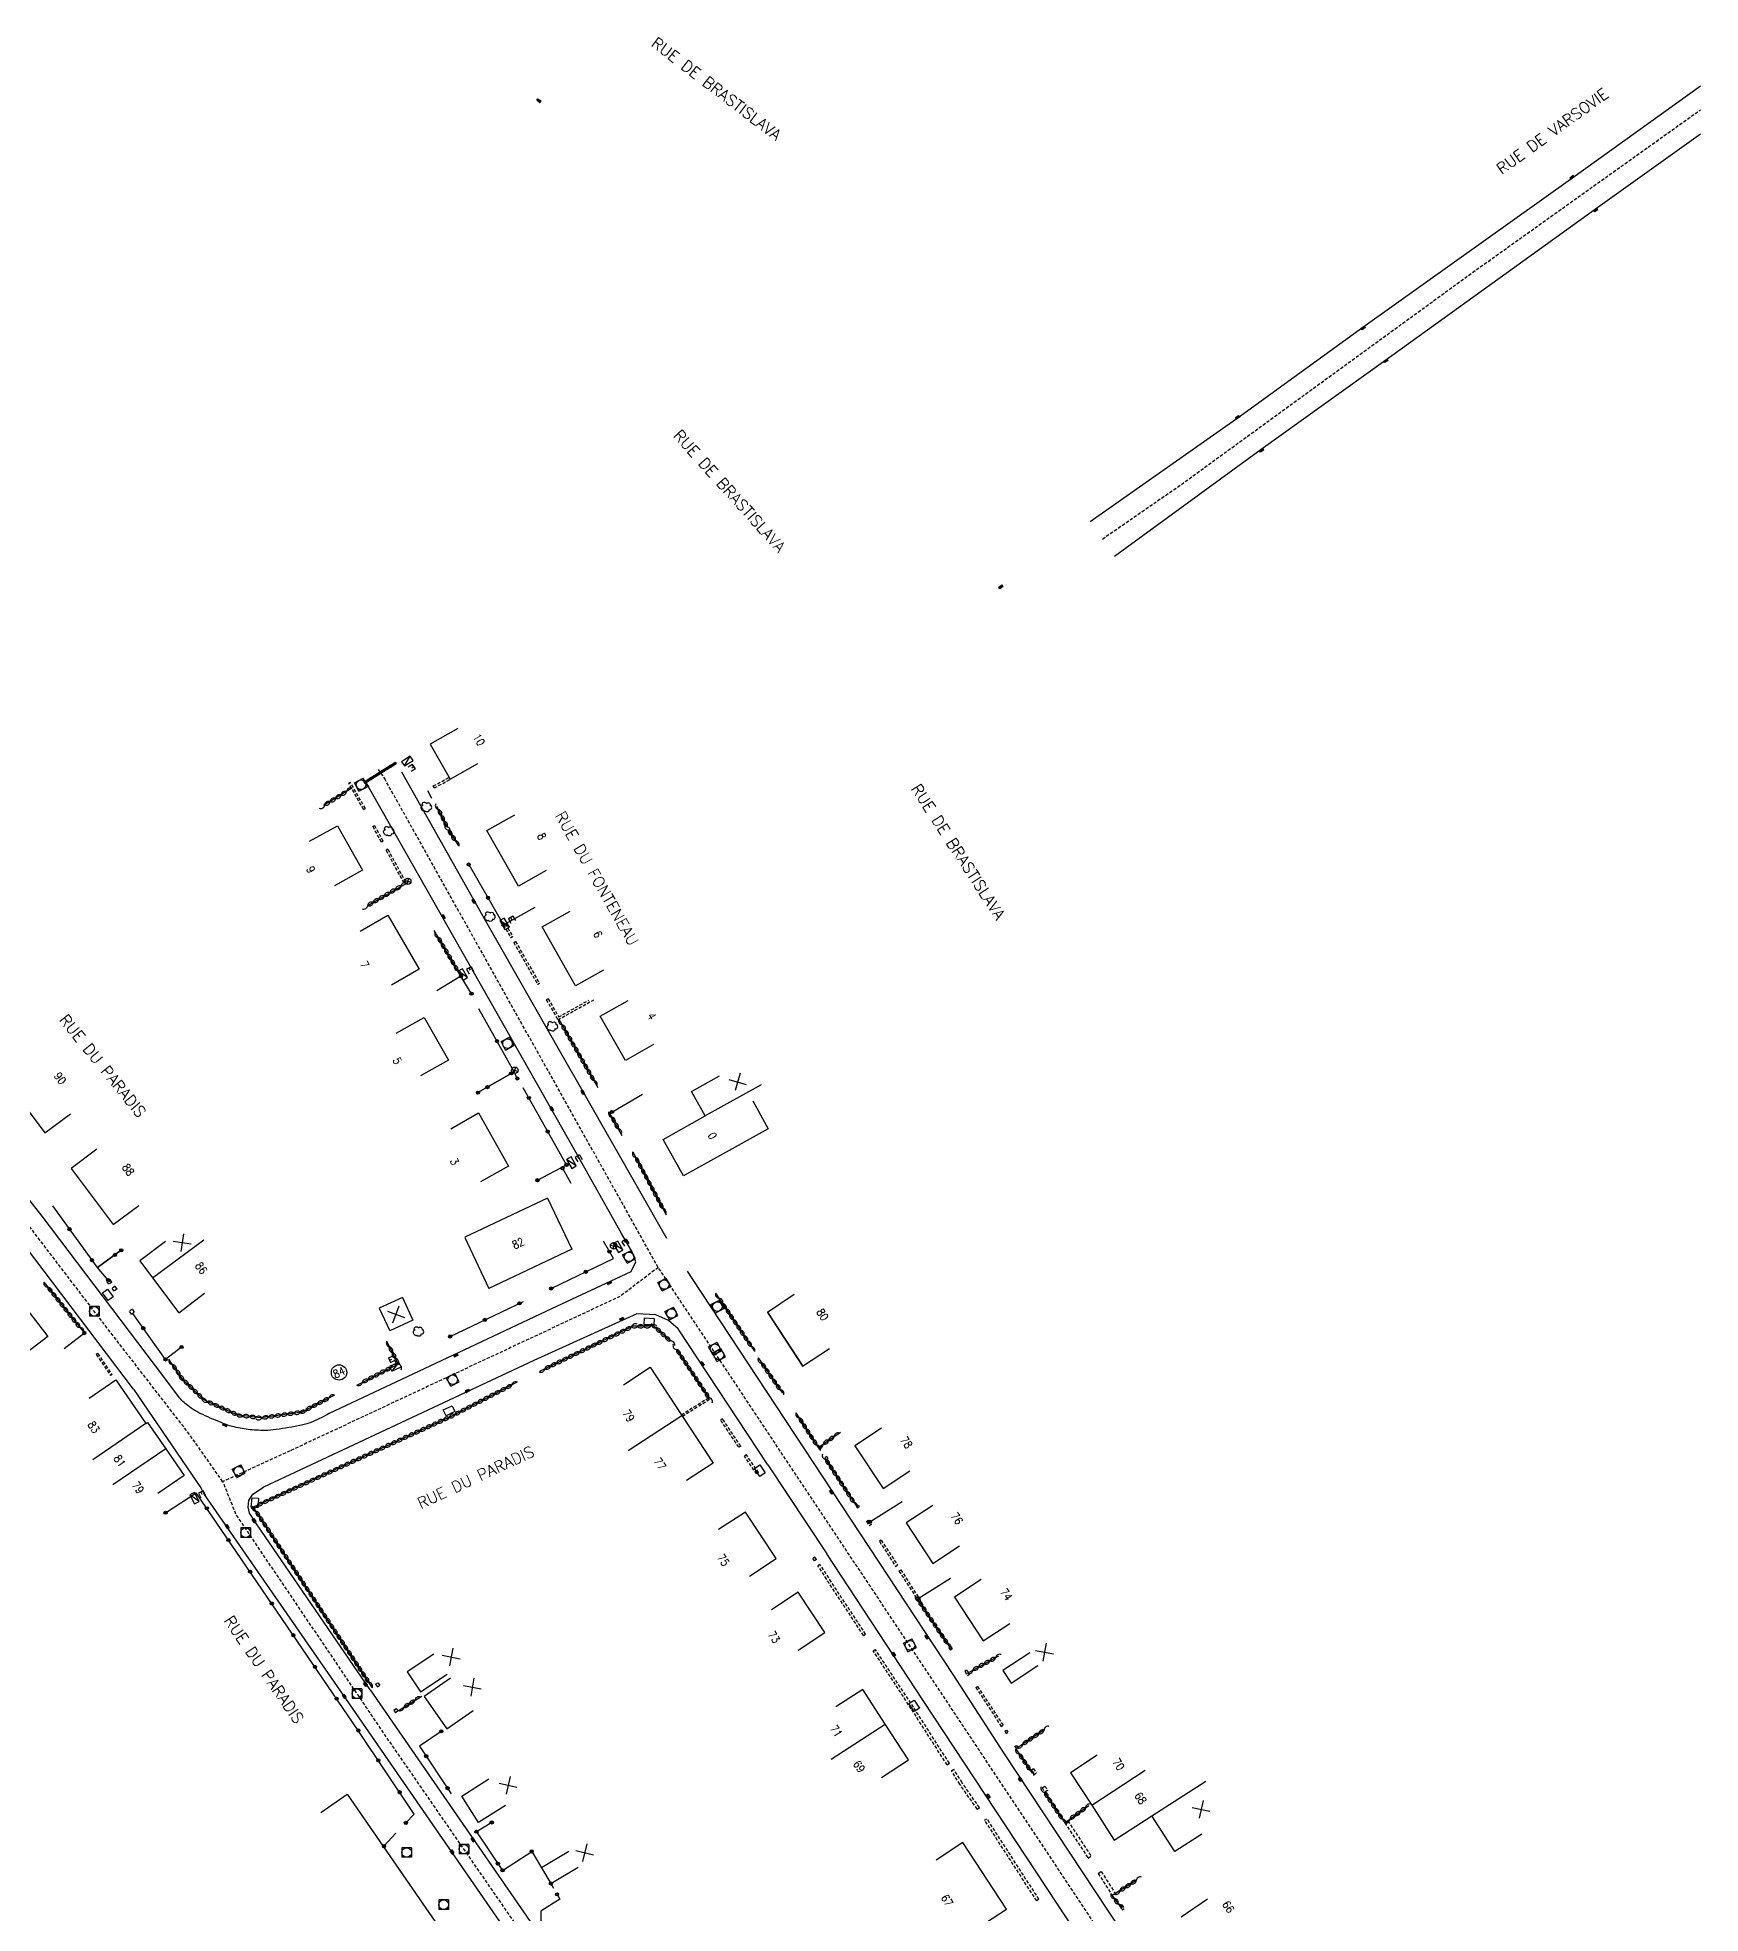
# Model space of a CAD drawing. Header units: millimetres. Extents: x 146014 to 147000, y 143999 to 145000.
# Drawn here: x 146740.2 to 147000, y 144245.4 to 144538.5 of the extents above; entities that cross this region are included whole.
import ezdxf
from ezdxf.enums import TextEntityAlignment as Align

# ---------------------------------------------------------------- set-up
doc = ezdxf.new("R2010")
doc.units = ezdxf.units.MM
doc.linetypes.add('DASHED', pattern=[0.75, 0.5, -0.25])
doc.layers.get('0').update_dxf_attribs({"linetype": 'CONTINUOUS'})
for name, color, linetype in [('W0001', 6, 'DASHED'), ('W0008', 7, 'CONTINUOUS'), ('W0100', 7, 'CONTINUOUS'), ('W0112', 1, 'DASHED'), ('W0300', 7, 'CONTINUOUS'), ('W0310', 3, 'CONTINUOUS'), ('W0322', 7, 'CONTINUOUS'), ('W0400', 7, 'CONTINUOUS'), ('W0420', 7, 'CONTINUOUS'), ('W0430', 7, 'CONTINUOUS'), ('W0469', 7, 'CONTINUOUS'), ('W0989', 7, 'CONTINUOUS'), ('W0991', 7, 'CONTINUOUS'), ('W1102', 7, 'CONTINUOUS'), ('W1471', 7, 'CONTINUOUS')]:
    doc.layers.add(name, color=color, linetype=linetype)
doc.styles.get("Standard").update_dxf_attribs({"font": 'romans.shx', "width": 0.85})

# ---------------------------------------------------------------- blocks, each defined once
blk = doc.blocks.new('T400')
for p, q in [((-0.15, 0.3), (0.15, 0.3)), ((-0.15, -0.25), (-0.15, 0.3)), ((-0.15, 0.15), (0.15, 0.15)), ((-0.15, 0), (0.15, 0)), ((0.15, 0.3), (0.15, -0.25)), ((-0.15, -0.15), (0.15, -0.15)), ((-0.15, -0.25), (-0.15, -0.3)), ((-0.15, -0.3), (0.15, -0.3)), ((0.15, -0.3), (0.15, -0.25))]:
    blk.add_line(p, q)
blk = doc.blocks.new('T420')
for p, q in [((0.75, 0.75), (-0.75, 0.75)), ((-0.75, 0.75), (-0.75, -0.75)), ((0.75, 0.75), (0.75, -0.75)), ((0.75, -0.75), (-0.75, -0.75))]:
    blk.add_line(p, q)
blk.add_ellipse((0, 0), major_axis=(-0.53, 0.53), ratio=1, start_param=3.926991, end_param=10.210176)
blk = doc.blocks.new('T300')
for p, q in [((-0.8, 0.51), (-0.86, 0.34)), ((-0.86, 0.34), (-0.86, 0.17)), ((-0.86, 0.17), (-0.74, 0.06)), ((-0.69, 0.63), (-0.8, 0.51)), ((-0.8, -0.06), (-0.74, 0.06)), ((-0.74, 0.06), (-0.69, 0.11)), ((-0.57, 0.69), (-0.69, 0.63)), ((-0.46, 0.69), (-0.57, 0.69)), ((-0.29, 0.63), (-0.46, 0.69)), ((-0.29, 0.63), (-0.17, 0.74)), ((-0.23, 0.57), (-0.29, 0.63)), ((-0.17, 0.74), (-0.06, 0.8)), ((-0.06, 0.8), (0.06, 0.8)), ((0.06, 0.8), (0.23, 0.74)), ((0.23, 0.74), (0.34, 0.63)), ((0.34, 0.63), (0.4, 0.51)), ((0.46, 0.46), (0.34, 0.46)), ((0.4, 0.51), (0.4, 0.46)), ((0.57, 0.4), (0.46, 0.46)), ((0.57, 0.4), (0.69, 0.29)), ((0.69, 0.29), (0.74, 0.17)), ((0.74, 0.06), (0.69, -0.17)), ((0.74, 0.17), (0.74, 0.06)), ((-0.8, -0.17), (-0.8, -0.06)), ((-0.8, -0.23), (-0.8, -0.17)), ((-0.74, -0.34), (-0.8, -0.23)), ((-0.69, -0.4), (-0.74, -0.34)), ((-0.51, -0.46), (-0.69, -0.4)), ((-0.4, -0.46), (-0.51, -0.46)), ((-0.4, -0.46), (-0.34, -0.46)), ((-0.34, -0.46), (-0.34, -0.4)), ((-0.34, -0.51), (-0.34, -0.46)), ((-0.29, -0.63), (-0.34, -0.51)), ((-0.17, -0.74), (-0.29, -0.63)), ((-0.06, -0.8), (-0.17, -0.74)), ((0.06, -0.8), (-0.06, -0.8)), ((0.17, -0.74), (0.06, -0.8)), ((0.23, -0.69), (0.17, -0.74)), ((0.29, -0.46), (0.23, -0.46)), ((0.29, -0.63), (0.23, -0.69)), ((0.46, -0.4), (0.29, -0.46)), ((0.34, -0.51), (0.29, -0.63)), ((0.34, -0.51), (0.34, -0.46)), ((0.57, -0.34), (0.46, -0.4)), ((0.63, -0.29), (0.57, -0.34)), ((0.69, -0.17), (0.63, -0.29))]:
    blk.add_line(p, q)
blk = doc.blocks.new('t430')
at = {"flags": 128}
for points in [[(0.8, 0.8), (-0.8, 0.8)], [(-0.8, 0.8), (-0.8, 0)], [(0.8, 0.8), (-0.8, 0)], [(-0.8, 0), (0.8, 0)], [(-0.4, 2.1), (0.4, 2.1)], [(-0.4, 2.1), (-0.4, 1.3)], [(-0.4, 1.7), (0, 1.7)], [(-0.4, 1.3), (0.4, 1.3)], [(0.8, 0), (0.8, 0.8)]]:
    blk.add_lwpolyline(points, dxfattribs=at)
blk = doc.blocks.new('t310o')
at = {"color": 0, "linetype": 'Continuous'}
for centre, start, end in [((-0.5, 0.38), 216.8699, 323.1304), ((0.5, -0.37), 36.8699, 143.1303)]:
    blk.add_arc(centre, 0.625, start, end, dxfattribs=at)
blk = doc.blocks.new('t322o')
at = {"color": 0, "linetype": 'Continuous'}
for radius in [0.25, 0.15]:
    blk.add_circle((0, 0), radius, dxfattribs=at)
blk = doc.blocks.new('t991o')
at = {"color": 0, "linetype": 'Continuous'}
for p, q in [((-1, 1), (1, -1)), ((-1, -1), (1, 1))]:
    blk.add_line(p, q, dxfattribs=at)
blk = doc.blocks.new('T1471')
at = {"color": 0, "linetype": 'Continuous', "flags": 128}
blk.add_lwpolyline([(-0.75, -0.5), (-0.75, 0.5), (0.75, 0.5), (0.75, -0.5), (-0.75, -0.5)], dxfattribs=at)
blk = doc.blocks.new('T469')
at = {"color": 0, "linetype": 'Continuous', "flags": 128}
for points in [[(-0.35, 0.35), (0.35, -0.35)], [(-0.35, -0.35), (0.35, 0.35)]]:
    blk.add_lwpolyline(points, dxfattribs=at)
at = {"color": 0, "linetype": 'Continuous'}
blk.add_circle((0, 0), 0.5, dxfattribs=at)

msp = doc.modelspace()

# ---------------------------------------------------------------- linework, layer by layer
at = {"layer": 'W0001', "flags": 128}
for points in [[(146906.57, 144460.14), (146918.9, 144468.67), (146964.39, 144501.78), (147000, 144527.2)], [(146769.15, 144312.89), (146764, 144320.23), (146750.53, 144337.62), (146737.34, 144354.88), (146707.14, 144392.39), (146679.38, 144426.04), (146636.79, 144480.85), (146623.29, 144497.89), (146621.7, 144498.43)], [(146793.44, 144424.15), (146794.51, 144422.62), (146794.51, 144422.62)], [(146837.19, 144346.35), (146794.47, 144422.67)], [(146837.19, 144346.35), (146831.29, 144341.85), (146779.68, 144317.69)], [(147000, 144099.81), (146994.05, 144108.53), (146930.08, 144206.63), (146837.19, 144346.35)], [(146779.68, 144317.69), (146769.15, 144312.89), (146771.26, 144307.66), (146794.43, 144273.35), (146821.25, 144234.54), (146843.36, 144201.16), (146838.8, 144193.25), (146833.29, 144189.23), (146824.94, 144185.38)]]:
    msp.add_lwpolyline(points, dxfattribs=at)
at = {"layer": 'W0008'}
for p, q in [((146841.69, 144345.78), (146842.48, 144344.59)), ((146854.33, 144315.52), (146863.51, 144301.6)), ((146788.47, 144278.84), (146820.19, 144232.87)), ((146792.18, 144280.38), (146823.44, 144235.1))]:
    msp.add_line(p, q, dxfattribs=at)
for points in [[(147000, 144530.9), (146980.04, 144516.58), (146947.24, 144493.19), (146927.78, 144479.1), (146904.64, 144462.83)], [(146908.49, 144457.46), (146931.37, 144474.18), (146950.83, 144488.11), (146983.62, 144511.72), (147000, 144523.46)], [(146797.09, 144423.78), (146810.23, 144400.48), (146822.12, 144379.58)], [(146824.34, 144364.33), (146809.82, 144389.85), (146791.92, 144421.45)]]:
    msp.add_lwpolyline(points, dxfattribs=at)
at = {"layer": 'W0008', "flags": 128}
for points in [[(146791.03, 144422.7), (146791.39, 144422.27), (146791.39, 144422.27), (146791.39, 144422.27), (146791.53, 144422.09), (146791.92, 144421.45)], [(146758.65, 144330.95), (146740.94, 144354.34), (146725.3, 144374.23), (146718.83, 144381.95)], [(146822.12, 144379.58), (146825.62, 144373.47), (146838.5, 144350.92)], [(146755.24, 144327.31), (146737.06, 144351.35), (146723.63, 144368.42), (146723.63, 144368.42)], [(146785.85, 144323.56), (146805.12, 144332.62), (146820.56, 144339.91), (146832.97, 144345.71), (146833.67, 144347.22), (146833.13, 144348.77), (146831.46, 144351.63), (146824.34, 144364.33)], [(146842.48, 144344.59), (146883.21, 144282.73), (146891.22, 144270.37)], [(146854.33, 144315.52), (146840.32, 144336.75), (146838.8, 144338.07), (146836.84, 144338.95), (146833.83, 144339.12), (146817.77, 144331.79), (146775.52, 144312.03)], [(146755.24, 144327.31), (146765.76, 144311.89), (146766.27, 144310.89), (146788.47, 144278.84)], [(146792.18, 144280.38), (146774.45, 144306.31), (146773.36, 144307.98), (146773.15, 144308.89), (146773.25, 144309.95), (146773.84, 144310.95), (146775.52, 144312.03)], [(146878.56, 144278.71), (146863.51, 144301.6)], [(146930.01, 144200.54), (146902.68, 144242.12), (146878.56, 144278.71)], [(146891.22, 144270.37), (146891.22, 144270.37), (146921.7, 144224.25)]]:
    msp.add_lwpolyline(points, dxfattribs=at)
msp.add_lwpolyline([(146785.85, 144323.56, -0.028652), (146783.16, 144322.25, -0.048116), (146781.46, 144321.71, -0.015273), (146777.49, 144321.01, -0.035096), (146775.75, 144320.88, -0.031692), (146773.12, 144321.04, -0.033188), (146770.65, 144321.51, -0.031224), (146769.21, 144321.99, -0.013719), (146766.04, 144323.35, -0.051272), (146763.69, 144324.76, -0.070975), (146762.28, 144326.15), (146758.65, 144330.95)], format="xyb", dxfattribs=at)
at = {"layer": 'W0100'}
for p, q in [((146851.96, 144372.37), (146854.38, 144368)), ((146837.95, 144366.35), (146844.52, 144370.02)), ((146841.13, 144360.65), (146837.95, 144366.35)), ((146854.38, 144368), (146841.13, 144360.65)), ((146819.9, 144357.16), (146806.97, 144351.07)), ((146819.9, 144357.16), (146823.68, 144349.19)), ((146806.96, 144351.02), (146810.73, 144343.08)), ((146823.68, 144349.19), (146810.73, 144343.08)), ((146797.23, 144341.63), (146793.62, 144339.96)), ((146793.62, 144339.96), (146795.24, 144336.45)), ((146797.23, 144341.63), (146798.85, 144338.12)), ((146798.85, 144338.12), (146795.24, 144336.45)), ((146798.76, 144338.29), (146798.76, 144338.29)), ((146831.77, 144328.02), (146835.95, 144330.76)), ((146748.32, 144325.94), (146752.44, 144328.77)), ((146752.44, 144328.77), (146757.13, 144321.94)), ((146757.13, 144321.94), (146757.43, 144322.13)), ((146757.43, 144322.13), (146760.25, 144318.02)), ((146760.25, 144318.02), (146763.14, 144313.85)), ((146763.14, 144313.85), (146759.03, 144311.01)), ((146845.77, 144315.78), (146841.59, 144313.04)), ((146869.16, 144280.4), (146864.95, 144277.71)), ((146872.09, 144266.68), (146876.27, 144269.42)), ((146905.75, 144270.16), (146901.57, 144267.41)), ((146908.43, 144256.89), (146914.32, 144260.69)), ((146923, 144247.66), (146918.88, 144244.83))]:
    msp.add_line(p, q, dxfattribs=at)
at = {"layer": 'W0100', "flags": 128}
for points in [[(146805.91, 144430.55), (146801.56, 144428.08)], [(146801.56, 144428.08), (146804.67, 144422.6)], [(146804.67, 144422.6), (146809.02, 144425.06)], [(146810.44, 144414.63), (146814.8, 144417.08)], [(146782.74, 144412.93), (146787.11, 144415.35)], [(146787.11, 144415.35), (146790.97, 144408.39)], [(146815.34, 144405.91), (146810.44, 144414.63)], [(146790.97, 144408.39), (146786.6, 144405.97)], [(146819.7, 144408.36), (146815.34, 144405.91)], [(146790.62, 144398.89), (146794.96, 144401.38)], [(146794.96, 144401.38), (146799.83, 144392.92)], [(146819.06, 144399.56), (146823.41, 144402.02)], [(146824.29, 144390.34), (146819.06, 144399.56)], [(146799.83, 144392.92), (146795.5, 144390.43)], [(146828.64, 144392.8), (146824.29, 144390.34)], [(146828.14, 144385.58), (146832.48, 144388.06)], [(146796.27, 144382.94), (146800.62, 144385.41)], [(146800.62, 144385.41), (146804.41, 144378.75), (146804.41, 144378.75)], [(146832.09, 144378.67), (146828.14, 144385.58)], [(146836.43, 144381.15), (146832.09, 144378.67)], [(146804.41, 144378.75), (146800.06, 144376.28)], [(146734.93, 144376.01), (146741.39, 144367.37)], [(146842.4, 144373.83), (146846.77, 144376.26)], [(146844.52, 144370.02), (146842.4, 144373.83)], [(146741.39, 144367.37), (146745.4, 144370.36)], [(146804.79, 144368.02), (146809.14, 144370.48)], [(146809.14, 144370.48), (146813.8, 144362.19)], [(146749.52, 144364.8), (146745.51, 144361.81)], [(146745.51, 144361.81), (146745.51, 144361.81), (146752.07, 144353.03)], [(146813.8, 144362.19), (146809.45, 144359.74)], [(146752.07, 144353.03), (146756.08, 144356.02)], [(146760.21, 144350.38), (146756.19, 144347.4)], [(146756.19, 144347.4), (146758.18, 144344.71)], [(146758.18, 144344.71), (146762.31, 144339.28)], [(146737.1, 144341.68), (146741.82, 144335.54)], [(146762.31, 144339.28), (146766.29, 144342.31)], [(146858.43, 144342.1), (146854.26, 144339.33)], [(146854.25, 144339.37), (146859.76, 144330.93), (146859.76, 144330.93)], [(146854.26, 144339.33), (146859.75, 144330.94)], [(146741.82, 144335.54), (146737.85, 144332.5)], [(146859.75, 144330.94), (146863.94, 144333.67)], [(146835.95, 144330.76), (146840.88, 144323.24), (146845.77, 144315.78)], [(146872.08, 144321.24), (146867.92, 144318.47)], [(146867.92, 144318.47), (146872.33, 144311.82)], [(146872.33, 144311.82), (146876.5, 144314.59)], [(146850.8, 144308.14), (146846.63, 144305.39)], [(146855.61, 144300.85), (146850.8, 144308.14)], [(146880.1, 144309.18), (146875.93, 144306.43)], [(146875.93, 144306.43), (146880.1, 144300.11)], [(146880.1, 144300.11), (146884.27, 144302.87)], [(146851.44, 144298.1), (146855.61, 144300.85)], [(146859.06, 144295.6), (146854.88, 144292.85)], [(146863.2, 144289.31), (146859.06, 144295.6)], [(146887.65, 144297.58), (146883.46, 144294.84)], [(146883.46, 144294.84), (146887.95, 144287.99), (146887.95, 144287.99)], [(146887.95, 144287.99), (146892.13, 144290.73)], [(146859.03, 144286.56), (146863.2, 144289.31)], [(146802.14, 144285.94), (146797.97, 144283.17)], [(146895.22, 144286.12), (146891.04, 144283.36)], [(146892.34, 144281.41), (146896.51, 144284.16)], [(146797.97, 144283.17), (146800.05, 144280.05)], [(146800.05, 144280.05), (146804.21, 144282.82)], [(146804.75, 144282.16), (146800.65, 144279.3)], [(146891.04, 144283.36), (146892.34, 144281.41)], [(146800.65, 144279.3), (146804.18, 144274.24)], [(146876.27, 144269.42), (146872.62, 144274.99), (146869.16, 144280.4)], [(146804.18, 144274.24), (146808.28, 144277.11)], [(146806.51, 144263.77), (146810.74, 144266.44)], [(146901.57, 144267.41), (146904.9, 144262.36), (146908.43, 144256.89)], [(146784.47, 144261.21), (146788.59, 144264.05)], [(146788.59, 144264.05), (146817.26, 144222.58)], [(146809.12, 144259.63), (146806.51, 144263.77)], [(146813.35, 144262.3), (146809.12, 144259.63)], [(146823.24, 144255.11), (146818.95, 144252.55)], [(146884.77, 144256.49), (146880.59, 144253.75)], [(146891.58, 144246.1), (146884.77, 144256.49)], [(146818.95, 144252.55), (146820.41, 144250.1)], [(146820.41, 144250.1), (146824.7, 144252.66)], [(146887.13, 144243.18), (146891.58, 144246.1)]]:
    msp.add_lwpolyline(points, dxfattribs=at)
at = {"layer": 'W0100'}
for points in [[(146917.91, 144255.1), (146914.32, 144260.69)], [(146922.12, 144257.81), (146917.91, 144255.1)]]:
    msp.add_lwpolyline(points, dxfattribs=at)
at = {"layer": 'W0112'}
for p, q in [((146789.1, 144422.11), (146788.84, 144421.96)), ((146791.17, 144417.9), (146788.84, 144421.96)), ((146791.44, 144418.05), (146789.1, 144422.11)), ((146802.22, 144421.25), (146802.05, 144421.56)), ((146791.17, 144417.9), (146791.44, 144418.05)), ((146792.62, 144415.24), (146792.89, 144415.39)), ((146793.96, 144412.8), (146792.62, 144415.24)), ((146794.23, 144412.95), (146792.89, 144415.39)), ((146794.23, 144412.95), (146793.96, 144412.8)), ((146794.95, 144411.71), (146794.68, 144411.56)), ((146797.49, 144406.42), (146794.68, 144411.56)), ((146797.76, 144406.57), (146794.95, 144411.71)), ((146797.76, 144406.57), (146797.49, 144406.42)), ((146813.03, 144399.87), (146814.16, 144397.87)), ((146813.31, 144400.03), (146814.45, 144398.04)), ((146814.16, 144397.87), (146814.45, 144398.04)), ((146814.61, 144397.12), (146814.9, 144397.29)), ((146814.61, 144397.12), (146818.37, 144390.53)), ((146814.9, 144397.29), (146818.66, 144390.69)), ((146818.66, 144390.69), (146818.37, 144390.53)), ((146820, 144388.33), (146819.71, 144388.17)), ((146819.71, 144388.17), (146821.51, 144385.03)), ((146820, 144388.33), (146821.64, 144385.48)), ((146821.51, 144385.03), (146827.11, 144388.15)), ((146821.64, 144385.48), (146826.37, 144388.12)), ((146751.11, 144344.12), (146751.59, 144344.45)), ((146751.39, 144343.72), (146751.11, 144344.12)), ((146751.86, 144344.05), (146751.39, 144343.72)), ((146751.86, 144344.05), (146751.59, 144344.45)), ((146752.35, 144343.4), (146751.89, 144343.06)), ((146752.2, 144342.64), (146751.89, 144343.06)), ((146752.66, 144342.99), (146752.2, 144342.64)), ((146752.66, 144342.99), (146752.35, 144343.4)), ((146755.06, 144339.84), (146754.59, 144339.49)), ((146755.39, 144339.38), (146755.06, 144339.84)), ((146754.92, 144339.04), (146754.59, 144339.49)), ((146754.92, 144339.04), (146755.39, 144339.38)), ((146749.63, 144332.9), (146749.41, 144332.74)), ((146751.87, 144329.61), (146751.65, 144329.45)), ((146845.19, 144325.76), (146845.05, 144325.99)), ((146847.22, 144322.72), (146846.92, 144322.52)), ((146849.77, 144318.25), (146846.92, 144322.52)), ((146850.07, 144318.45), (146847.22, 144322.72)), ((146850.07, 144318.45), (146849.77, 144318.25)), ((146850.96, 144317.07), (146850.65, 144316.87)), ((146852.57, 144314.08), (146850.65, 144316.87)), ((146852.87, 144314.29), (146850.96, 144317.07)), ((146862.47, 144318.41), (146862.18, 144318.22)), ((146862.18, 144318.22), (146862.39, 144317.91)), ((146862.68, 144318.1), (146862.39, 144317.91)), ((146862.47, 144318.41), (146862.68, 144318.1)), ((146863.51, 144316.82), (146863.21, 144316.64)), ((146863.21, 144316.64), (146863.37, 144316.34)), ((146863.37, 144316.34), (146863.67, 144316.52)), ((146863.51, 144316.82), (146863.67, 144316.52)), ((146852.87, 144314.29), (146852.57, 144314.08)), ((146868.14, 144309.03), (146868.43, 144309.23)), ((146868.14, 144309.03), (146868.31, 144308.78)), ((146868.31, 144308.78), (146868.6, 144308.98)), ((146868.43, 144309.23), (146868.6, 144308.98)), ((146869.72, 144306.66), (146870.01, 144306.86)), ((146869.72, 144306.66), (146870.19, 144305.99)), ((146870.01, 144306.86), (146870.47, 144306.19)), ((146870.47, 144306.19), (146870.19, 144305.99)), ((146872.03, 144303.74), (146871.75, 144303.56)), ((146871.75, 144303.56), (146874.28, 144299.65)), ((146872.03, 144303.74), (146874.56, 144299.84)), ((146861.66, 144301.07), (146861.35, 144300.86)), ((146861.58, 144300.51), (146861.35, 144300.86)), ((146861.89, 144300.72), (146861.58, 144300.51)), ((146861.89, 144300.72), (146861.66, 144301.07)), ((146862.45, 144299.94), (146862.13, 144299.73)), ((146869.27, 144288.84), (146862.13, 144299.73)), ((146869.59, 144289.05), (146862.45, 144299.94)), ((146874.28, 144299.65), (146874.56, 144299.84)), ((146874.8, 144298.91), (146875.08, 144299.1)), ((146874.8, 144298.91), (146877.9, 144294.12)), ((146875.08, 144299.1), (146878.18, 144294.3)), ((146878.18, 144294.3), (146877.9, 144294.12)), ((146869.27, 144288.84), (146869.59, 144289.05)), ((146882.87, 144287.11), (146882.6, 144286.93)), ((146882.6, 144286.93), (146882.85, 144286.58)), ((146882.87, 144287.11), (146883.12, 144286.76)), ((146870.79, 144286.47), (146871.1, 144286.67)), ((146876.71, 144277.41), (146870.79, 144286.47)), ((146877.07, 144277.64), (146871.1, 144286.67)), ((146883.12, 144286.76), (146882.85, 144286.58)), ((146793.05, 144281.22), (146793.41, 144281.47)), ((146793.05, 144281.22), (146793.33, 144280.83)), ((146793.33, 144280.83), (146793.68, 144281.07)), ((146793.41, 144281.47), (146793.68, 144281.07)), ((146885.36, 144283.43), (146885.09, 144283.25)), ((146885.09, 144283.25), (146885.51, 144282.6)), ((146885.36, 144283.43), (146885.79, 144282.79)), ((146885.51, 144282.6), (146885.79, 144282.79)), ((146886.79, 144280.71), (146887.06, 144280.9)), ((146886.79, 144280.71), (146890.78, 144274.65)), ((146887.06, 144280.9), (146891.06, 144274.84)), ((146795.87, 144277.18), (146796.23, 144277.43)), ((146795.87, 144277.18), (146796.14, 144276.79)), ((146796.5, 144277.03), (146796.14, 144276.79)), ((146796.23, 144277.43), (146796.5, 144277.03)), ((146882.31, 144268.64), (146876.71, 144277.41)), ((146882.67, 144268.88), (146877.07, 144277.64)), ((146890.78, 144274.65), (146891.06, 144274.84)), ((146891.33, 144273.88), (146891.6, 144274.06)), ((146891.33, 144273.88), (146891.52, 144273.56)), ((146891.52, 144273.56), (146891.8, 144273.74)), ((146891.6, 144274.06), (146891.8, 144273.74)), ((146892.88, 144271.48), (146893.15, 144271.67)), ((146892.88, 144271.48), (146893.09, 144271.18)), ((146893.15, 144271.67), (146893.36, 144271.37)), ((146882.31, 144268.64), (146882.67, 144268.88)), ((146882.99, 144267.7), (146883.35, 144267.94)), ((146884.3, 144265.61), (146882.99, 144267.7)), ((146884.66, 144265.85), (146883.35, 144267.94)), ((146895.8, 144268.04), (146895.35, 144267.71)), ((146895.35, 144267.71), (146895.81, 144267.07)), ((146895.8, 144268.04), (146896.27, 144267.39)), ((146895.81, 144267.07), (146896.27, 144267.39)), ((146887.02, 144261.72), (146884.3, 144265.61)), ((146887.37, 144261.96), (146884.66, 144265.85)), ((146897.14, 144265.04), (146897.61, 144265.33)), ((146897.14, 144265.04), (146897.55, 144264.36)), ((146898.02, 144264.65), (146897.55, 144264.36)), ((146897.61, 144265.33), (146898.02, 144264.65)), ((146887.02, 144261.72), (146887.37, 144261.96)), ((146888.18, 144260), (146888.54, 144260.23)), ((146896.31, 144247.39), (146888.18, 144260)), ((146896.67, 144247.63), (146888.54, 144260.23)), ((146901.16, 144259.89), (146900.7, 144259.58)), ((146900.7, 144259.58), (146904.34, 144254.08)), ((146901.16, 144259.89), (146904.8, 144254.39)), ((146904.34, 144254.08), (146904.8, 144254.39)), ((146905.91, 144251.68), (146906.37, 144251.98)), ((146905.91, 144251.68), (146908.12, 144248.23)), ((146906.37, 144251.98), (146908.59, 144248.53)), ((146896.67, 144247.63), (146896.31, 144247.39)), ((146909.63, 144246.76), (146909.28, 144246.55)), ((146909.28, 144246.55), (146909.65, 144245.95)), ((146909.63, 144246.76), (146910, 144246.17)), ((146910, 144246.17), (146909.65, 144245.95))]:
    msp.add_line(p, q, dxfattribs=at)
at = {"layer": 'W0112', "flags": 128}
for points in [[(146802.05, 144421.56), (146804.5, 144422.91)], [(146802.22, 144421.25), (146804.67, 144422.6)], [(146749.41, 144332.74), (146751.65, 144329.45)], [(146749.63, 144332.9), (146751.87, 144329.61)], [(146840.82, 144323.34), (146845.05, 144325.99)], [(146840.97, 144323.11), (146845.19, 144325.76)]]:
    msp.add_lwpolyline(points, dxfattribs=at)
at = {"layer": 'W0310'}
for p, q in [((146858.71, 144323.64), (146862.18, 144318.22)), ((146862.18, 144318.22), (146865.65, 144320.59)), ((146897.45, 144274.08), (146893.04, 144271.14)), ((146893.04, 144271.14), (146895.35, 144267.71)), ((146897.53, 144264.35), (146900.7, 144259.58)), ((146900.7, 144259.58), (146904.43, 144262.27))]:
    msp.add_line(p, q, dxfattribs=at)
at = {"layer": 'W0310', "flags": 128}
for points in [[(146789.35, 144421.2), (146784.91, 144418.5)], [(146801.83, 144419.58), (146801.19, 144420.82)], [(146804.2, 144415.17), (146802.62, 144418.38)], [(146804.41, 144414.67), (146806.01, 144412.22)], [(146791.81, 144402.88), (146797.9, 144406.4)], [(146806.38, 144391.84), (146802.17, 144399)], [(146829.49, 144370.66), (146831.53, 144366.95)], [(146741.24, 144344.02), (146747.55, 144336.09)], [(146846.16, 144342.34), (146852.21, 144333.26)], [(146839.05, 144334.86), (146836.58, 144337.16), (146833.23, 144337.15), (146818.63, 144330.09)], [(146796.59, 144331.24), (146794.79, 144334.82)], [(146786.61, 144326.4), (146781.5, 144323.76), (146775.1, 144322.83), (146771.51, 144323.29), (146766.23, 144325.64), (146762.85, 144328.95), (146760.74, 144332.02)], [(146790.09, 144327.96), (146796.59, 144331.24)], [(146845.09, 144326.02), (146840.04, 144333.59)], [(146852.8, 144332.2), (146856.61, 144326.72)], [(146815.18, 144328.44), (146805.04, 144323.16), (146773.94, 144308.89)], [(146863.37, 144316.34), (146868.14, 144309.03)], [(146792.54, 144280.68), (146773.94, 144308.89)], [(146877.91, 144294.19), (146882.65, 144287.15)], [(146885.49, 144282.96), (146890.42, 144285.67)], [(146796.62, 144277.12), (146800.28, 144279.39)], [(146911.85, 144250.57), (146908.12, 144248.23), (146909.28, 144246.55)]]:
    msp.add_lwpolyline(points, dxfattribs=at)
at = {"layer": 'W0310'}
for points in [[(146821.66, 144385.12), (146827.76, 144374.45)], [(146833.2, 144364.41), (146838.43, 144354.56)]]:
    msp.add_lwpolyline(points, dxfattribs=at)
at = {"layer": 'W0322'}
for p, q in [((146807.59, 144409.29), (146813.03, 144399.87)), ((146813.03, 144399.87), (146817.98, 144402.62)), ((146806.38, 144391.84), (146802.61, 144389.58)), ((146808.03, 144389.11), (146806.38, 144391.84)), ((146822.87, 144362.37), (146816.08, 144374.42)), ((146818.32, 144359.97), (146822.87, 144362.37)), ((146760.22, 144331.96), (146755.12, 144339.13)), ((146762.72, 144333.91), (146760.22, 144331.96)), ((146790.34, 144274.02), (146765.03, 144311.14)), ((146811.19, 144259.64), (146808.8, 144258.2)), ((146808.8, 144258.2), (146812.85, 144252.16)), ((146812.85, 144252.16), (146817.43, 144255.11))]:
    msp.add_line(p, q, dxfattribs=at)
at = {"layer": 'W0322', "flags": 128}
for points in [[(146809.03, 144373.65), (146814.67, 144376.93), (146809.16, 144386.76)], [(146815.18, 144375.86), (146814.67, 144376.93), (146809.03, 144373.65)], [(146829.95, 144370.62), (146834.74, 144373.41)], [(146822.23, 144361.86), (146823.55, 144359.52)], [(146753.31, 144349.02), (146749.58, 144346.34), (146742.6, 144355.97)], [(146751.28, 144344.35), (146749.58, 144346.34), (146753.31, 144349.02)], [(146820.48, 144343.06), (146830.18, 144347.74), (146828.66, 144350.47)], [(146804.69, 144335.57), (146816.13, 144341.02)], [(146747.55, 144336.09), (146744.37, 144333.62)], [(146760.22, 144308.03), (146765.03, 144311.14)], [(146870.26, 144306.59), (146875.3, 144309.77)], [(146877.81, 144294.64), (146882.85, 144297.82)], [(146797.77, 144259.57), (146799.07, 144260.95), (146790.34, 144274.02)], [(146803.3, 144273.87), (146799.9, 144271.58), (146804.87, 144264.11)], [(146794.35, 144255.93), (146796.22, 144257.99)], [(146820.41, 144250.1), (146820.83, 144249.36)], [(146821.38, 144248.42), (146821.82, 144247.68), (146818.84, 144245.8), (146818.86, 144243.92), (146820.91, 144240.98)]]:
    msp.add_lwpolyline(points, dxfattribs=at)
at = {"layer": 'W0322'}
msp.add_lwpolyline([(146817.43, 144255.11), (146818.95, 144252.55)], dxfattribs=at)
at = {"layer": 'W1102'}
for p, q in [((146757.13, 144321.94), (146748.88, 144316.28)), ((146832.52, 144317.75), (146840.88, 144323.24)), ((146760.25, 144318.02), (146752.01, 144312.36)), ((146864.22, 144269.55), (146872.62, 144274.99)), ((146904.9, 144262.36), (146913.28, 144267.82))]:
    msp.add_line(p, q, dxfattribs=at)
at = {"layer": 'W1102', "flags": 128}
for points in [[(146853.26, 144374.88), (146844.52, 144370.02)], [(146758.18, 144344.71), (146766.21, 144350.67)]]:
    msp.add_lwpolyline(points, dxfattribs=at)
at = {"layer": 'W1102'}
msp.add_lwpolyline([(146914.32, 144260.69), (146922.73, 144266.1)], dxfattribs=at)
msp.add_circle((146787.33, 144329.94), 1.2, dxfattribs=at)

# ---------------------------------------------------------------- block references
at = {"layer": 'W0300', "rotation": 207.614676253976}
for p in [(146800.87, 144418.28), (146794.99, 144414.51), (146810.78, 144401.17), (146820.54, 144384.02), (146799.63, 144336.35)]:
    msp.add_blockref('T300', p, dxfattribs=at)
at = {"layer": 'W0310'}
for p, rotation in [((146785.08, 144418.6), 211.3350344139957), ((146785.93, 144419.12), 211.3350344139957), ((146786.79, 144419.64), 211.3350344139957), ((146787.64, 144420.16), 211.3350344139957), ((146788.49, 144420.68), 211.3350344139957), ((146802.88, 144417.86), 116.244126640036), ((146803.32, 144416.96), 116.244126640036), ((146803.76, 144416.07), 116.244126640036), ((146804.2, 144415.17), 116.244126640036), ((146804.41, 144414.67), 303.1960781039525), ((146804.96, 144413.83), 303.1960781039525), ((146805.5, 144412.99), 303.1960781039525), ((146792.68, 144403.38), 30.08421013328201), ((146793.54, 144403.88), 30.08421013328201), ((146794.41, 144404.38), 30.08421013328201), ((146795.27, 144404.89), 30.08421013328201), ((146796.14, 144405.39), 30.08421013328201), ((146797, 144405.89), 30.08421013328201), ((146791.81, 144402.88), 30.08421013328201), ((146802.83, 144397.87), 120.4722688558088), ((146803.34, 144397.01), 120.4722688558088), ((146803.85, 144396.15), 120.4722688558088), ((146804.36, 144395.28), 120.4722688558088), ((146804.86, 144394.42), 120.4722688558088), ((146805.37, 144393.56), 120.4722688558088), ((146805.88, 144392.7), 120.4722688558088), ((146822.16, 144384.25), 299.7204931517026), ((146822.65, 144383.38), 299.7204931517026), ((146823.15, 144382.51), 299.7204931517026), ((146823.65, 144381.64), 299.7204931517026), ((146824.14, 144380.78), 299.7204931517026), ((146824.64, 144379.91), 299.7204931517026), ((146825.13, 144379.04), 299.7204931517026), ((146825.63, 144378.17), 299.7204931517026), ((146826.12, 144377.3), 299.7204931517026), ((146826.62, 144376.43), 299.7204931517026), ((146827.12, 144375.57), 299.7204931517026), ((146829.97, 144369.79), 298.9042638125264), ((146830.45, 144368.91), 298.9042638125264), ((146830.94, 144368.03), 298.9042638125264), ((146833.67, 144363.53), 297.9628208298407), ((146834.14, 144362.65), 297.9628208298407), ((146834.61, 144361.76), 297.9628208298407), ((146835.08, 144360.88), 297.9628208298407), ((146835.55, 144360), 297.9628208298407), ((146836.02, 144359.11), 297.9628208298407), ((146836.49, 144358.23), 297.9628208298407), ((146836.95, 144357.35), 297.9628208298407), ((146837.42, 144356.46), 297.9628208298407), ((146837.89, 144355.58), 297.9628208298407), ((146741.86, 144343.24), 308.4815829126629), ((146742.49, 144342.46), 308.4815829126629), ((146743.11, 144341.67), 308.4815829126629), ((146846.71, 144341.51), 303.6693630202225), ((146743.73, 144340.89), 308.4815829126629), ((146744.35, 144340.11), 308.4815829126629), ((146744.98, 144339.33), 308.4815829126629), ((146847.27, 144340.67), 303.6693630202225), ((146847.82, 144339.84), 303.6693630202225), ((146848.38, 144339.01), 303.6693630202225), ((146745.6, 144338.54), 308.4815829126629), ((146746.22, 144337.76), 308.4815829126629), ((146746.84, 144336.98), 308.4815829126629), ((146831.18, 144336.16), 205.8034724518944), ((146832.08, 144336.6), 205.8034724518944), ((146832.98, 144337.03), 205.8034724518944), ((146833.96, 144337.15), 180.0495173077479), ((146834.96, 144337.15), 180.0495173077479), ((146835.96, 144337.15), 180.0495173077479), ((146836.86, 144336.9), 137.0878247930603), ((146837.59, 144336.22), 137.0878247930603), ((146848.93, 144338.18), 303.6693630202225), ((146849.48, 144337.35), 303.6693630202225), ((146850.04, 144336.51), 303.6693630202225), ((146850.59, 144335.68), 303.6693630202225), ((146795.24, 144333.92), 116.7763087036582), ((146795.69, 144333.03), 116.7763087036582), ((146824.88, 144333.12), 205.8034724518944), ((146825.78, 144333.55), 205.8034724518944), ((146826.68, 144333.99), 205.8034724518944), ((146827.58, 144334.42), 205.8034724518944), ((146828.48, 144334.86), 205.8034724518944), ((146829.38, 144335.29), 205.8034724518944), ((146830.28, 144335.73), 205.8034724518944), ((146838.32, 144335.54), 137.0878247930603), ((146839.05, 144334.86), 137.0878247930603), ((146840.09, 144333.51), 123.7367609904536), ((146851.15, 144334.85), 303.6693630202225), ((146851.7, 144334.02), 303.6693630202225), ((146761.35, 144331.14), 124.4450800885709), ((146761.91, 144330.31), 124.4450800885709), ((146794.56, 144330.22), 26.77630870390674), ((146795.45, 144330.67), 26.77630870390674), ((146796.14, 144332.14), 116.7763087036582), ((146796.59, 144331.24), 116.7763087036582), ((146819.48, 144330.5), 205.8034724518944), ((146820.38, 144330.94), 205.8034724518944), ((146821.28, 144331.37), 205.8034724518944), ((146822.18, 144331.81), 205.8034724518944), ((146823.08, 144332.25), 205.8034724518944), ((146823.98, 144332.68), 205.8034724518944), ((146840.65, 144332.67), 123.7367609904536), ((146841.21, 144331.84), 123.7367609904536), ((146841.76, 144331.01), 123.7367609904536), ((146842.32, 144330.18), 123.7367609904536), ((146853.37, 144331.38), 304.8032086330081), ((146853.94, 144330.56), 304.8032086330081), ((146762.48, 144329.49), 124.4450800885709), ((146763.1, 144328.71), 135.6179697453651), ((146763.81, 144328.01), 135.6179697453651), ((146764.53, 144327.31), 135.6179697453651), ((146790.98, 144328.41), 26.77630870390674), ((146791.88, 144328.86), 26.77630870390674), ((146792.77, 144329.31), 26.77630870390674), ((146793.66, 144329.77), 26.77630870390674), ((146813.41, 144327.51), 207.45909133265), ((146814.3, 144327.98), 207.45909133265), ((146842.87, 144329.35), 123.7367609904536), ((146843.43, 144328.52), 123.7367609904536), ((146843.98, 144327.68), 123.7367609904536), ((146844.54, 144326.85), 123.7367609904536), ((146854.51, 144329.74), 304.8032086330081), ((146855.08, 144328.91), 304.8032086330081), ((146855.65, 144328.09), 304.8032086330081), ((146856.23, 144327.27), 304.8032086330081), ((146765.24, 144326.61), 135.6179697453651), ((146765.96, 144325.91), 135.6179697453651), ((146766.79, 144325.39), 156.0112318307915), ((146767.71, 144324.98), 156.0112318307915), ((146768.62, 144324.58), 156.0112318307915), ((146783.06, 144324.56), 207.3963526576505), ((146783.94, 144325.02), 207.3963526576505), ((146784.83, 144325.48), 207.3963526576505), ((146785.72, 144325.94), 207.3963526576505), ((146807.2, 144324.29), 207.45909133265), ((146808.08, 144324.75), 207.45909133265), ((146808.97, 144325.21), 207.45909133265), ((146809.86, 144325.67), 207.45909133265), ((146810.75, 144326.13), 207.45909133265), ((146811.63, 144326.59), 207.45909133265), ((146812.52, 144327.05), 207.45909133265), ((146845.09, 144326.02), 123.7367609904536), ((146769.54, 144324.17), 156.0112318307915), ((146770.45, 144323.76), 156.0112318307915), ((146771.36, 144323.36), 156.0112318307915), ((146772.34, 144323.18), 172.6686765026259), ((146773.33, 144323.06), 172.6686765026259), ((146774.33, 144322.93), 172.6686765026259), ((146775.32, 144322.86), 188.2460978167389), ((146776.31, 144323), 188.2460978167389), ((146777.3, 144323.15), 188.2460978167389), ((146778.29, 144323.29), 188.2460978167389), ((146779.28, 144323.43), 188.2460978167389), ((146780.27, 144323.58), 188.2460978167389), ((146781.25, 144323.72), 188.2460978167389), ((146782.17, 144324.1), 207.3963526576505), ((146801.8, 144321.68), 204.6589855265725), ((146802.7, 144322.09), 204.6589855265725), ((146803.61, 144322.51), 204.6589855265725), ((146804.52, 144322.93), 204.6589855265725), ((146805.42, 144323.36), 207.45909133265), ((146806.31, 144323.83), 207.45909133265), ((146859.25, 144322.8), 302.5968676783231), ((146859.78, 144321.96), 302.5968676783231), ((146860.32, 144321.12), 302.5968676783231), ((146795.43, 144318.76), 204.6589855265725), ((146796.34, 144319.17), 204.6589855265725), ((146797.25, 144319.59), 204.6589855265725), ((146798.16, 144320.01), 204.6589855265725), ((146799.07, 144320.42), 204.6589855265725), ((146799.98, 144320.84), 204.6589855265725), ((146800.89, 144321.26), 204.6589855265725), ((146860.86, 144320.27), 302.5968676783231), ((146861.4, 144319.43), 302.5968676783231), ((146861.94, 144318.59), 302.5968676783231), ((146863, 144318.78), 34.3841219450432), ((146863.83, 144319.35), 34.3841219450432), ((146864.65, 144319.91), 34.3841219450432), ((146789.07, 144315.84), 204.6589855265725), ((146789.98, 144316.25), 204.6589855265725), ((146790.89, 144316.67), 204.6589855265725), ((146791.8, 144317.09), 204.6589855265725), ((146792.71, 144317.5), 204.6589855265725), ((146793.62, 144317.92), 204.6589855265725), ((146794.53, 144318.34), 204.6589855265725), ((146863.37, 144316.34), 303.0845615588167), ((146863.92, 144315.51), 303.0845615588167), ((146782.71, 144312.91), 204.6589855265725), ((146783.62, 144313.33), 204.6589855265725), ((146784.53, 144313.75), 204.6589855265725), ((146785.44, 144314.17), 204.6589855265725), ((146786.35, 144314.58), 204.6589855265725), ((146787.25, 144315), 204.6589855265725), ((146788.16, 144315.42), 204.6589855265725), ((146864.47, 144314.67), 303.0845615588167), ((146865.01, 144313.83), 303.0845615588167), ((146865.56, 144312.99), 303.0845615588167), ((146775.44, 144309.58), 204.6589855265725), ((146776.35, 144309.99), 204.6589855265725), ((146777.26, 144310.41), 204.6589855265725), ((146778.17, 144310.83), 204.6589855265725), ((146779.08, 144311.25), 204.6589855265725), ((146779.98, 144311.66), 204.6589855265725), ((146780.89, 144312.08), 204.6589855265725), ((146781.8, 144312.5), 204.6589855265725), ((146866.1, 144312.15), 303.0845615588167), ((146866.65, 144311.32), 303.0845615588167), ((146867.19, 144310.48), 303.0845615588167), ((146867.74, 144309.64), 303.0845615588167), ((146774.53, 144309.16), 204.6589855265725), ((146774.37, 144308.23), 123.3956598605824), ((146774.92, 144307.4), 123.3956598605824), ((146775.47, 144306.56), 123.3956598605824), ((146776.02, 144305.73), 123.3956598605824), ((146776.57, 144304.89), 123.3956598605824), ((146777.12, 144304.06), 123.3956598605824), ((146777.67, 144303.22), 123.3956598605824), ((146778.22, 144302.39), 123.3956598605824), ((146778.78, 144301.55), 123.3956598605824), ((146779.33, 144300.72), 123.3956598605824), ((146779.88, 144299.88), 123.3956598605824), ((146780.43, 144299.05), 123.3956598605824), ((146780.98, 144298.21), 123.3956598605824), ((146781.53, 144297.38), 123.3956598605824), ((146782.08, 144296.54), 123.3956598605824), ((146782.63, 144295.71), 123.3956598605824), ((146783.18, 144294.88), 123.3956598605824), ((146783.73, 144294.04), 123.3956598605824), ((146784.28, 144293.21), 123.3956598605824), ((146784.83, 144292.37), 123.3956598605824), ((146877.91, 144294.19), 303.9380632245604), ((146878.47, 144293.36), 303.9380632245604), ((146879.03, 144292.53), 303.9380632245604), ((146879.58, 144291.7), 303.9380632245604), ((146785.38, 144291.54), 123.3956598605824), ((146785.93, 144290.7), 123.3956598605824), ((146786.48, 144289.87), 123.3956598605824), ((146787.03, 144289.03), 123.3956598605824), ((146880.14, 144290.87), 303.9380632245604), ((146880.7, 144290.04), 303.9380632245604), ((146881.26, 144289.21), 303.9380632245604), ((146787.58, 144288.2), 123.3956598605824), ((146788.13, 144287.36), 123.3956598605824), ((146788.68, 144286.53), 123.3956598605824), ((146881.82, 144288.38), 303.9380632245604), ((146882.38, 144287.55), 303.9380632245604), ((146789.23, 144285.69), 123.3956598605824), ((146789.78, 144284.86), 123.3956598605824), ((146790.33, 144284.02), 123.3956598605824), ((146790.88, 144283.19), 123.3956598605824), ((146886.36, 144283.44), 28.8025911686345), ((146887.24, 144283.93), 28.8025911686345), ((146888.12, 144284.41), 28.8025911686345), ((146888.99, 144284.89), 28.8025911686345), ((146889.87, 144285.37), 28.8025911686345), ((146791.43, 144282.35), 123.3956598605824), ((146791.99, 144281.52), 123.3956598605824), ((146797.47, 144277.65), 31.74893696227047), ((146798.32, 144278.17), 31.74893696227047), ((146799.17, 144278.7), 31.74893696227047), ((146894.12, 144271.86), 213.6619717317134), ((146894.95, 144272.41), 213.6619717317134), ((146895.79, 144272.97), 213.6619717317134), ((146896.62, 144273.52), 213.6619717317134), ((146897.45, 144274.08), 213.6619717317134), ((146893.6, 144270.31), 304.0345081305719), ((146894.16, 144269.48), 304.0345081305719), ((146894.72, 144268.65), 304.0345081305719), ((146895.28, 144267.82), 304.0345081305719), ((146897.53, 144264.35), 303.5468424355716), ((146898.09, 144263.52), 303.5468424355716), ((146898.64, 144262.68), 303.5468424355716), ((146899.19, 144261.85), 303.5468424355716), ((146899.74, 144261.02), 303.5468424355716), ((146900.3, 144260.18), 303.5468424355716), ((146901.51, 144260.16), 35.68954021635135), ((146902.32, 144260.75), 35.68954021635135), ((146903.13, 144261.33), 35.68954021635135), ((146903.94, 144261.91), 35.68954021635135), ((146908.46, 144247.74), 304.5328939000369), ((146909.31, 144248.98), 212.1458895993275), ((146910.16, 144249.51), 212.1458895993275), ((146911, 144250.04), 212.1458895993275), ((146911.85, 144250.57), 212.1458895993275), ((146909.03, 144246.91), 304.5328939000369)]:
    msp.add_blockref('t310o', p, dxfattribs=dict(at, rotation=rotation))
at = {"layer": 'W0322'}
for p, rotation in [((146807.59, 144409.29), 299.98112038951), ((146810.59, 144404.1), 299.98112038951), ((146813.03, 144399.87), 29.08766505113911), ((146806.38, 144391.84), 210.8643613906018), ((146808.03, 144389.11), 121.0822546603296), ((146812, 144381.7), 119.2935159699293), ((146810.51, 144374.51), 210.1870706130497), ((146814.21, 144376.66), 30.18707061304972), ((146815.18, 144375.86), 115.2470794246755), ((146809.03, 144373.65), 30.18707061304972), ((146816.98, 144372.82), 119.396624935002), ((146829.95, 144370.62), 30.23889918955619), ((146819.92, 144367.59), 119.396624935002), ((146818.32, 144359.97), 27.7802873783775), ((146822.23, 144361.86), 299.3697166585675), ((146822.87, 144362.37), 119.396624935002), ((146745.23, 144352.34), 125.9749486260085), ((146752.33, 144348.31), 35.59214920172368), ((146753.31, 144349.02), 215.5921492017237), ((146829.58, 144348.82), 119.1261543689573), ((146748.75, 144347.48), 125.9749486260085), ((146825.88, 144345.67), 25.76329585908397), ((146751.28, 144344.35), 130.4389804161765), ((146820.48, 144343.06), 25.76329585908397), ((146815.53, 144340.73), 25.48150240061567), ((146756.74, 144336.85), 125.4311042264826), ((146810.11, 144338.15), 25.48150240061567), ((146747.55, 144336.09), 217.9040039051555), ((146762.72, 144333.91), 217.7695140219442), ((146804.69, 144335.57), 25.48150240061567), ((146760.22, 144331.96), 125.4311042264826), ((146760.22, 144308.03), 32.86751403428523), ((146766.68, 144308.72), 124.2925258082025), ((146870.26, 144306.59), 32.29443956339179), ((146770.06, 144303.76), 124.2925258082025), ((146773.44, 144298.81), 124.2925258082025), ((146776.82, 144293.85), 124.2925258082025), ((146877.81, 144294.64), 32.29443956277007), ((146780.2, 144288.89), 124.2925258082025), ((146783.58, 144283.94), 124.2925258082025), ((146786.96, 144278.98), 124.2925258082025), ((146790.34, 144274.02), 124.2925258082025), ((146803.3, 144273.87), 214.0138294177058), ((146793.46, 144269.35), 123.7254684248648), ((146800.95, 144269.99), 303.610142909114), ((146796.8, 144264.36), 123.7254684248648), ((146804.28, 144265), 303.610142909114), ((146797.77, 144259.57), 46.65437973770383), ((146808.8, 144258.2), 303.8588456783205), ((146811.19, 144259.64), 211.2215401549779), ((146794.35, 144255.93), 47.73443512059467), ((146817.43, 144255.11), 300.6846872512502), ((146812.15, 144253.21), 303.8588456783205), ((146812.85, 144252.16), 32.83536675424332), ((146820.41, 144250.1), 299.6809517350748), ((146821.38, 144248.42), 300.7327862176653)]:
    msp.add_blockref('t322o', p, dxfattribs=dict(at, rotation=rotation))
at = {"layer": 'W0400'}
for p, rotation in [((146818.55, 144528.63), 54.55586191333798), ((146979.94, 144516.64), 125.5017992157419), ((146983.66, 144511.53), 125.754255459572), ((146947.33, 144493.14), 125.5017992157419), ((146950.87, 144487.99), 125.5886212175239), ((146927.7, 144479.16), 125.7826161139041), ((146931.44, 144474.01), 125.7489055154567), ((146890.72, 144452.68), 125.2870416848146), ((146795.12, 144424.48), 122.1602011765816), ((146795.63, 144424.79), 122.1602011765816), ((146795.94, 144424.99), 302.1602011765816), ((146791.57, 144422.24), 122.1602011765816), ((146792.07, 144422.56), 122.1602011765816), ((146792.58, 144422.88), 122.1602011765816), ((146793.09, 144423.2), 122.1602011765816), ((146793.6, 144423.52), 122.1602011765816), ((146794.11, 144423.84), 122.1602011765816), ((146794.61, 144424.16), 122.1602011765816), ((146803.64, 144401.12), 209.5102820426749), ((146808.36, 144403.55), 209.5772857309843), ((146825.4, 144373.7), 209.8529131295395), ((146820.57, 144371.11), 209.6381978427041), ((146829.55, 144343.94), 295.0660291741498), ((146831.5, 144338.3), 294.5348895844631), ((146805.56, 144332.62), 295.289244651919), ((146844.09, 144331.26), 213.4239767640381), ((146807.38, 144327.07), 294.9914564792417), ((146769.53, 144321.73), 70.02574286333252), ((146864.27, 144311.26), 213.3631222859478), ((146769.87, 144305.85), 34.70255330706025), ((146774.05, 144306.8), 32.97316602999035), ((146879.15, 144288.6), 213.3631222859478), ((146873.95, 144285.89), 213.2910026321592), ((146791.46, 144281.24), 34.36423408650133), ((146788.15, 144279.34), 34.70255330706025), ((146893.75, 144266.35), 213.3954340575035), ((146888.75, 144263.72), 213.3933159541592), ((146804.98, 144255.04), 34.6130711608073), ((146808.24, 144256.96), 34.62450708841355)]:
    msp.add_blockref('T400', p, dxfattribs=dict(at, rotation=rotation))
at = {"layer": 'W0420', "rotation": 207.614676253976}
for p in [(146790.76, 144421.75), (146813.65, 144381.31), (146832.64, 144348), (146838.13, 144343.68), (146839.26, 144339.15), (146846.42, 144340.23), (146846.07, 144333.64), (146846.67, 144332.68), (146805.09, 144328.8), (146771.66, 144314.52), (146876.51, 144287.31)]:
    msp.add_blockref('T420', p, dxfattribs=at)
at = {"layer": 'W0420'}
for p in [(146749.09, 144339.48), (146772.75, 144304.92), (146790.12, 144279.76), (146797.89, 144254.95), (146806.83, 144255.47), (146803.68, 144246.79)]:
    msp.add_blockref('T420', p, dxfattribs=at)
at = {"layer": 'W0430'}
for p, rotation in [((146797.78, 144425.79), 212.8956856608131), ((146812.85, 144399.83), 299.6254830520248), ((146806.32, 144391.93), 299.4497537203011), ((146823.29, 144362.52), 300.1687760334332), ((146830.58, 144349.37), 300.1687760334332), ((146796.3, 144330.49), 25.16441945517125), ((146764.4, 144310.13), 297.1480309292705)]:
    msp.add_blockref('t430', p, dxfattribs=dict(at, rotation=rotation))
at = {"layer": 'W0469'}
for p, rotation in [((146798.07, 144406.67), 299.4497537203608), ((146814.79, 144377.15), 299.6381978437631), ((146830.22, 144349.72), 300.1687760334855)]:
    msp.add_blockref('T469', p, dxfattribs=dict(at, rotation=rotation))
at = {"layer": 'W0991'}
for p, rotation in [((146849.58, 144375.33), 299.0811196766014), ((146762.81, 144350.22), 306.5398339475964), ((146796.23, 144339.04), 24.76514954947794), ((146804.84, 144285.49), 303.636626057589), ((146897.53, 144286.24), 303.4517791520619), ((146808.15, 144280.78), 304.9390772860687), ((146813.73, 144265.44), 302.2655506626228), ((146922, 144261.68), 302.7356727710025), ((146825.69, 144254.91), 300.7691100032594)]:
    msp.add_blockref('t991o', p, dxfattribs=dict(at, rotation=rotation))
at = {"layer": 'W1471'}
for p, rotation in [((146751.21, 144342.06), 307.1333056012086), ((146835.76, 144337.91), 356.6179366489507), ((146804.51, 144323.95), 25.06706720925381), ((146853.08, 144314.6), 303.6187235122535), ((146774.2, 144309.58), 84.22587245701389), ((146877.16, 144277.86), 303.3235358247716)]:
    msp.add_blockref('T1471', p, dxfattribs=dict(at, rotation=rotation))

# ---------------------------------------------------------------- texts
at = {"layer": 'W0989'}
for s, rotation, p in [('RUE DE BRASTISLAVA', 322.5875, (146846.28, 144530.48)), ('RUE DE VARSOVIE', 36.1462, (146976.86, 144523.87)), ('RUE DE BRASTISLAVA', 311.9591, (146848.33, 144467.64)), ('RUE DE BRASTISLAVA', 302.948, (146884.06, 144411.29)), ('RUE DU FONTENEAU', 299.6255, (146827.62, 144407.12)), ('RUE DU PARADIS', 308.9825, (146750.42, 144377.84)), ('RUE DU PARADIS', 25.0671, (146808.7, 144313.57)), ('RUE DU PARADIS', 304.7026, (146775.62, 144283.52))]:
    msp.add_text(s, height=1.75, rotation=rotation, dxfattribs=at).set_placement(p, align=Align.MIDDLE)
at = {"layer": 'W0991', "width": 0.85}
for s, rotation, p in [('10', 299.5315, (146809.21, 144428.79)), ('8', 299.3368, (146818.99, 144413.7)), ('9', 299.0202, (146782.92, 144408.48)), ('6', 299.5621, (146827.76, 144398.4)), ('7', 299.934, (146791.33, 144393.66)), ('4', 299.7548, (146836.19, 144385.6)), ('5', 299.6535, (146796.43, 144378.62)), ('90', 306.7809, (146743.77, 144375.88)), ('0', 299.1606, (146845.65, 144366.91)), ('3', 299.3648, (146805.37, 144362.9)), ('88', 306.7592, (146754.4, 144361.61)), ('82', 25.2408, (146815.31, 144350.12)), ('86', 307.2474, (146765.81, 144346.24)), ('80', 303.1621, (146862.86, 144338.98)), ('84', 25.1644, (146787.33, 144329.94)), ('83', 304.4422, (146749.01, 144321.39)), ('79', 303.2402, (146832.56, 144323.16)), ('78', 303.5804, (146875.96, 144319.02)), ('81', 304.5179, (146753.07, 144316.11)), ('77', 303.2492, (146837.47, 144315.67)), ('79', 304.6795, (146755.94, 144311.95)), ('76', 303.4482, (146883.85, 144307.13)), ('75', 303.4289, (146847.36, 144300.64)), ('74', 303.2368, (146891.56, 144295.25)), ('73', 303.3627, (146855.29, 144288.61)), ('71', 302.5661, (146865, 144273.91)), ('69', 303.2748, (146868.58, 144268.38)), ('70', 303.2368, (146909.09, 144268.72)), ('68', 303.2368, (146912.54, 144263.43)), ('67', 303.2538, (146882.32, 144247.46)), ('66', 304.4343, (146926.25, 144246.45))]:
    msp.add_text(s, height=1.25, rotation=rotation, dxfattribs=at).set_placement(p, align=Align.MIDDLE)

doc.saveas('drawing.dxf')
